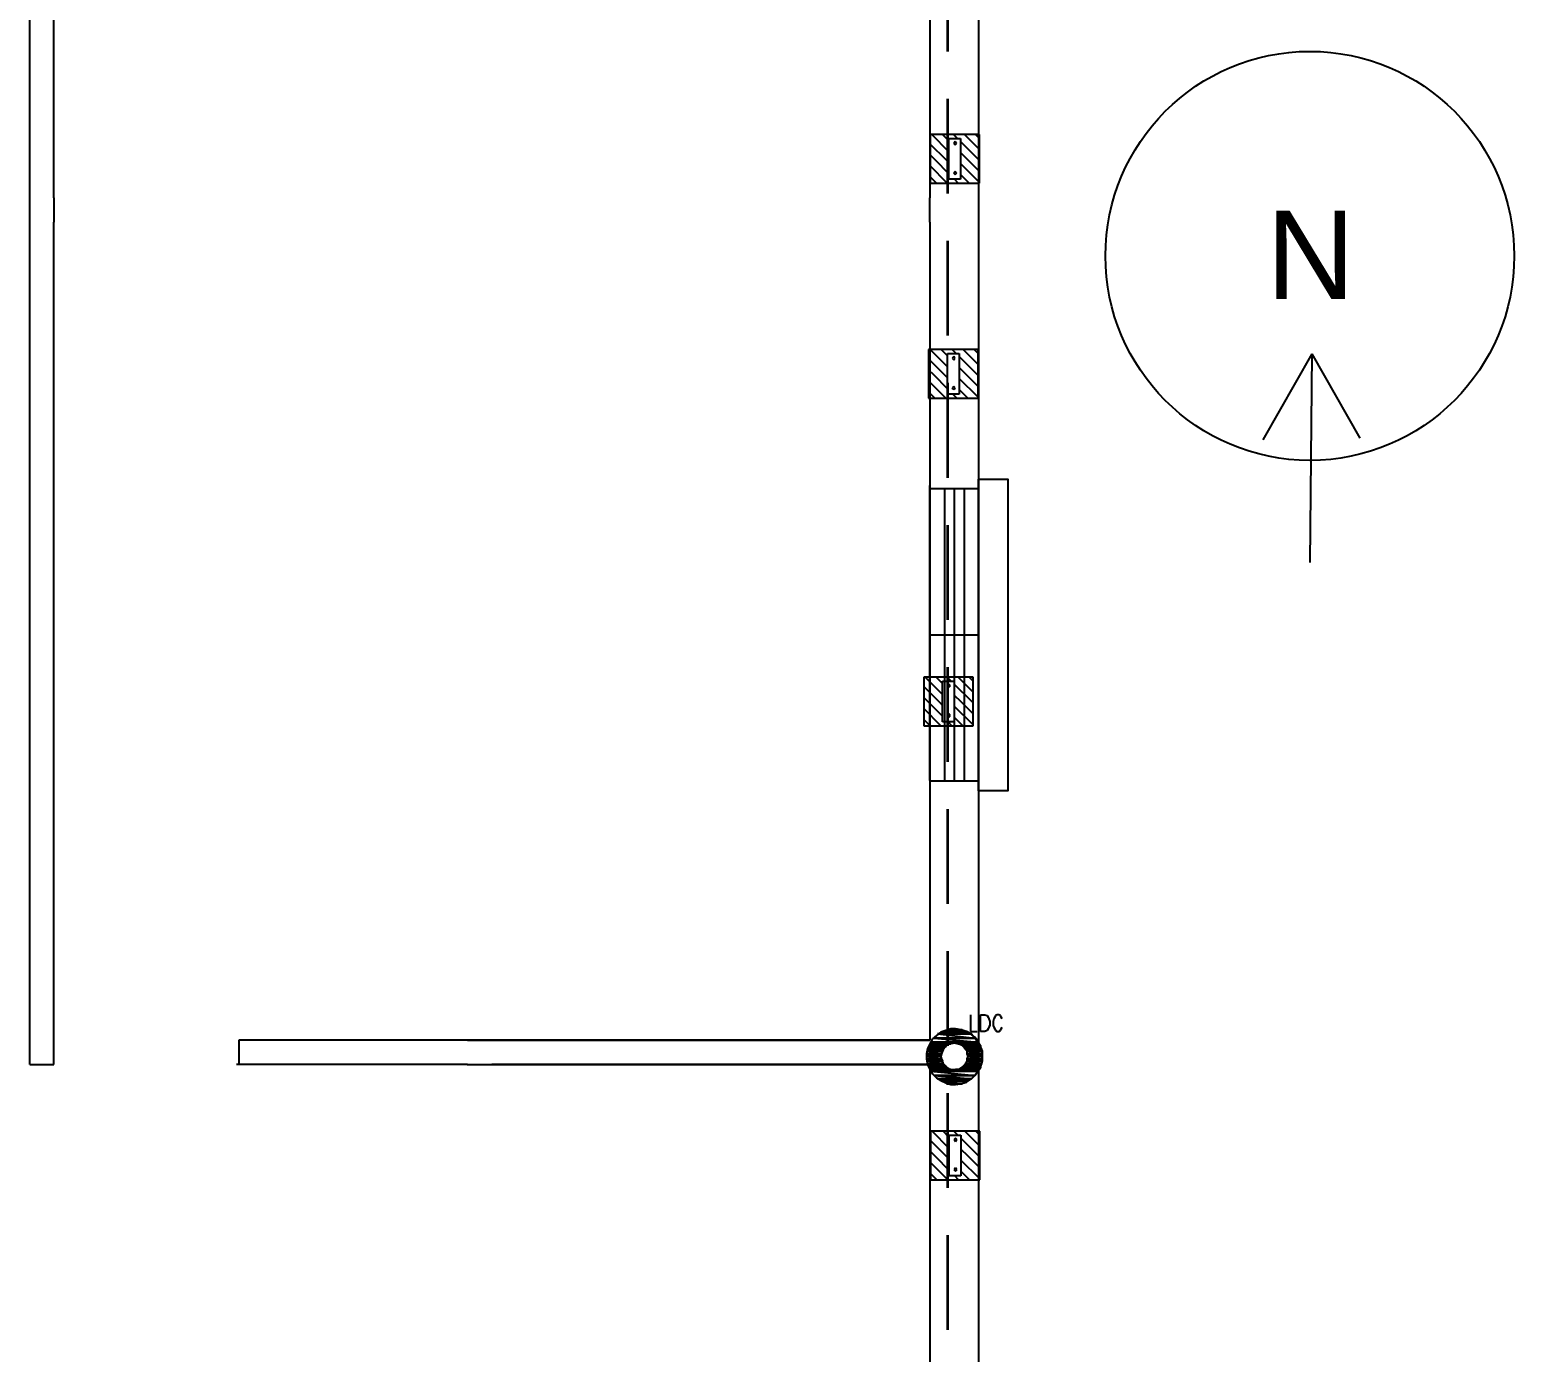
# Model space of a CAD drawing. Header units: inches. Extents: x 1052 to 8538, y 819 to 5894.
# Drawn here: x 5276.3 to 5472.4, y 3018.6 to 3193.2 of the extents above; entities that cross this region are included whole.
import ezdxf

# ---------------------------------------------------------------- set-up
doc = ezdxf.new("R2010")
doc.units = ezdxf.units.IN
doc.header["$LTSCALE"] = 50
doc.header["$MEASUREMENT"] = 0
doc.linetypes.add('HIDDEN', pattern=[0.375, 0.25, -0.125])
doc.layers.add('line', color=5, linetype='HIDDEN', lineweight=35)
doc.styles.get("Standard").update_dxf_attribs({"font": 'arial.ttf'})

msp = doc.modelspace()

# ---------------------------------------------------------------- linework, layer by layer
at = {"lineweight": -2}
for p, q in [((5401.63, 3207.65), (5401.63, 2744.85)), ((5276.29, 3056.6), (5276.29, 3201.22)), ((5279.5, 3171.01), (5279.5, 3201.22)), ((5395.2, 3167.8), (5395.2, 3171.01)), ((5279.5, 3059.81), (5279.5, 3167.8)), ((5279.5, 3059.81), (5279.5, 3167.8)), ((5445.65, 3150.42), (5439.18, 3139.07)), ((5445.65, 3150.42), (5445.38, 3122.86)), ((5445.65, 3150.42), (5452, 3139.26)), ((5395.2, 3059.81), (5303.93, 3059.81)), ((5334.14, 3059.81), (5395.2, 3059.81)), ((5334.14, 3056.6), (5303.61, 3056.6)), ((5334.08, 3056.6), (5337.27, 3056.6)), ((5337.27, 3056.6), (5338.53, 3056.6)), ((5337.35, 3056.6), (5395.2, 3056.6)), ((5395.2, 3056.6), (5337.35, 3056.6))]:
    msp.add_line(p, q, dxfattribs=at)
at = {"color": 1}
for p, q in [((5395.22, 3179.36), (5395.22, 3172.94)), ((5401.73, 3179.36), (5395.22, 3179.36)), ((5401.73, 3172.94), (5401.73, 3179.36)), ((5395.22, 3172.94), (5401.73, 3172.94)), ((5395.03, 3150.97), (5395.03, 3144.56)), ((5401.55, 3150.97), (5395.03, 3150.97)), ((5401.55, 3144.56), (5401.55, 3150.97)), ((5395.03, 3144.56), (5401.55, 3144.56)), ((5394.39, 3107.72), (5394.39, 3101.31)), ((5400.9, 3107.72), (5394.39, 3107.72)), ((5400.9, 3101.31), (5400.9, 3107.72)), ((5394.39, 3101.31), (5400.9, 3101.31)), ((5400.56, 3063.15), (5400.56, 3060.96)), ((5401.88, 3060.96), (5401.88, 3063.15)), ((5401.88, 3063.15), (5402.43, 3063.15)), ((5402.43, 3063.15), (5402.76, 3063.04)), ((5402.76, 3063.04), (5402.87, 3062.82)), ((5403.86, 3063.04), (5403.75, 3062.82)), ((5404.07, 3063.15), (5403.86, 3063.04)), ((5404.29, 3063.15), (5404.07, 3063.15)), ((5404.51, 3063.04), (5404.29, 3063.15)), ((5404.62, 3062.82), (5404.51, 3063.04)), ((5397.28, 3061.07), (5396.62, 3060.85)), ((5397.94, 3061.29), (5397.28, 3061.07)), ((5399.47, 3061.18), (5397.38, 3061.18)), ((5397.38, 3061.18), (5400.13, 3060.96)), ((5397.38, 3061.18), (5399.47, 3061.18)), ((5398.59, 3061.29), (5397.94, 3061.29)), ((5398.04, 3061.29), (5399.47, 3061.18)), ((5398.04, 3061.29), (5398.81, 3061.29)), ((5399.25, 3061.18), (5398.59, 3061.29)), ((5398.81, 3061.29), (5399.47, 3061.18)), ((5400.02, 3060.96), (5399.25, 3061.18)), ((5399.47, 3061.18), (5400.13, 3060.96)), ((5402.76, 3061.07), (5402.43, 3060.96)), ((5402.87, 3061.29), (5402.76, 3061.07)), ((5402.87, 3062.82), (5402.98, 3062.6)), ((5402.98, 3061.51), (5402.87, 3061.29)), ((5402.98, 3062.6), (5403.09, 3062.28)), ((5403.09, 3061.73), (5402.98, 3061.51)), ((5403.09, 3062.28), (5403.09, 3061.73)), ((5403.63, 3062.6), (5403.53, 3062.28)), ((5403.53, 3062.28), (5403.53, 3061.73)), ((5403.53, 3061.73), (5403.63, 3061.51)), ((5403.75, 3062.82), (5403.63, 3062.6)), ((5403.63, 3061.51), (5403.75, 3061.29)), ((5403.75, 3061.29), (5403.86, 3061.07)), ((5403.86, 3061.07), (5404.07, 3060.96)), ((5404.29, 3060.96), (5404.51, 3061.07)), ((5404.51, 3061.07), (5404.62, 3061.29)), ((5404.73, 3062.6), (5404.62, 3062.82)), ((5404.62, 3061.29), (5404.73, 3061.51)), ((5395.19, 3059.32), (5394.86, 3058.66)), ((5397.61, 3059.21), (5395.08, 3059.21)), ((5395.08, 3059.21), (5397.38, 3059.1)), ((5395.08, 3059.21), (5397.61, 3059.21)), ((5395.52, 3059.97), (5395.19, 3059.32)), ((5401.66, 3059.42), (5395.19, 3059.42)), ((5395.19, 3059.42), (5397.94, 3059.32)), ((5395.19, 3059.42), (5398.26, 3059.42)), ((5397.94, 3059.32), (5395.19, 3059.32)), ((5395.19, 3059.32), (5397.61, 3059.21)), ((5395.19, 3059.32), (5397.94, 3059.32)), ((5401.55, 3059.53), (5395.3, 3059.53)), ((5395.3, 3059.53), (5401.66, 3059.42)), ((5395.3, 3059.53), (5401.55, 3059.53)), ((5396.07, 3060.41), (5395.52, 3059.97)), ((5401.11, 3060.08), (5395.74, 3060.08)), ((5395.74, 3060.08), (5401.55, 3059.53)), ((5395.74, 3060.08), (5401.11, 3060.08)), ((5396.62, 3060.85), (5396.07, 3060.41)), ((5400.68, 3060.63), (5396.18, 3060.63)), ((5396.18, 3060.63), (5401.11, 3060.08)), ((5396.18, 3060.63), (5400.68, 3060.63)), ((5400.13, 3060.96), (5396.84, 3060.96)), ((5396.84, 3060.96), (5400.68, 3060.63)), ((5396.84, 3060.96), (5400.13, 3060.96)), ((5397.5, 3059.21), (5397.28, 3058.98)), ((5397.61, 3059.21), (5397.38, 3059.1)), ((5397.82, 3059.32), (5397.5, 3059.21)), ((5397.94, 3059.32), (5397.61, 3059.21)), ((5398.15, 3059.42), (5397.82, 3059.32)), ((5398.26, 3059.42), (5397.94, 3059.32)), ((5398.48, 3059.42), (5398.15, 3059.42)), ((5398.81, 3059.32), (5398.48, 3059.42)), ((5398.59, 3059.42), (5401.66, 3059.32)), ((5398.59, 3059.42), (5401.66, 3059.42)), ((5399.14, 3059.21), (5398.81, 3059.32)), ((5401.66, 3059.32), (5398.92, 3059.32)), ((5398.92, 3059.32), (5401.77, 3059.21)), ((5398.92, 3059.32), (5401.66, 3059.32)), ((5399.47, 3059.1), (5399.14, 3059.21)), ((5401.77, 3059.21), (5399.25, 3059.21)), ((5399.25, 3059.21), (5401.88, 3059.1)), ((5399.25, 3059.21), (5401.77, 3059.21)), ((5400.56, 3060.63), (5400.02, 3060.96)), ((5400.13, 3060.96), (5400.68, 3060.63)), ((5400.56, 3060.96), (5401.44, 3060.96)), ((5401.11, 3060.19), (5400.56, 3060.63)), ((5400.68, 3060.63), (5401.11, 3060.08)), ((5401.55, 3059.65), (5401.11, 3060.19)), ((5401.11, 3060.08), (5401.55, 3059.53)), ((5401.88, 3058.98), (5401.55, 3059.65)), ((5401.55, 3059.53), (5401.66, 3059.42)), ((5401.66, 3059.42), (5401.66, 3059.32)), ((5401.66, 3059.32), (5401.77, 3059.21)), ((5401.77, 3059.21), (5401.88, 3059.1)), ((5402.43, 3060.96), (5401.88, 3060.96)), ((5404.07, 3060.96), (5404.29, 3060.96)), ((5394.86, 3058.66), (5394.76, 3058)), ((5396.73, 3058), (5394.76, 3058)), ((5394.76, 3058), (5396.62, 3057.67)), ((5394.76, 3058), (5396.73, 3058)), ((5394.76, 3058), (5394.76, 3057.34)), ((5396.62, 3057.67), (5394.76, 3057.67)), ((5394.76, 3057.67), (5396.73, 3057.34)), ((5394.76, 3057.67), (5396.62, 3057.67)), ((5396.73, 3057.34), (5394.76, 3057.34)), ((5394.76, 3057.34), (5396.84, 3057.01)), ((5394.76, 3057.34), (5396.73, 3057.34)), ((5394.76, 3057.34), (5394.86, 3056.58)), ((5396.95, 3058.55), (5394.86, 3058.55)), ((5394.86, 3058.55), (5396.84, 3058.33)), ((5394.86, 3058.55), (5396.95, 3058.55)), ((5396.84, 3058.33), (5394.86, 3058.33)), ((5394.86, 3058.33), (5396.84, 3058.33)), ((5394.86, 3058.33), (5396.73, 3058)), ((5394.86, 3058.33), (5396.84, 3058.33)), ((5397.28, 3058.98), (5394.97, 3058.98)), ((5394.97, 3058.98), (5397.17, 3058.88)), ((5394.97, 3058.98), (5397.28, 3058.98)), ((5397.17, 3058.88), (5394.97, 3058.88)), ((5394.97, 3058.88), (5396.95, 3058.55)), ((5394.97, 3058.88), (5397.17, 3058.88)), ((5397.38, 3059.1), (5395.08, 3059.1)), ((5395.08, 3059.1), (5397.28, 3058.98)), ((5395.08, 3059.1), (5397.38, 3059.1)), ((5396.73, 3058.11), (5396.62, 3057.78)), ((5396.73, 3058), (5396.62, 3057.67)), ((5396.62, 3057.78), (5396.62, 3057.45)), ((5396.62, 3057.67), (5396.73, 3057.34)), ((5396.62, 3057.45), (5396.73, 3057.12)), ((5396.84, 3058.44), (5396.73, 3058.11)), ((5396.84, 3058.33), (5396.73, 3058)), ((5396.73, 3057.34), (5396.84, 3057.01)), ((5397.06, 3058.77), (5396.84, 3058.44)), ((5396.95, 3058.55), (5396.84, 3058.33)), ((5397.17, 3058.88), (5396.95, 3058.55)), ((5397.28, 3058.98), (5397.06, 3058.77)), ((5397.28, 3058.98), (5397.17, 3058.88)), ((5397.38, 3059.1), (5397.28, 3058.98)), ((5401.88, 3059.1), (5399.47, 3059.1)), ((5399.47, 3059.1), (5401.88, 3058.98)), ((5399.47, 3059.1), (5401.88, 3059.1)), ((5399.69, 3058.88), (5399.47, 3059.1)), ((5401.88, 3058.98), (5399.58, 3058.98)), ((5399.58, 3058.98), (5401.88, 3058.88)), ((5399.58, 3058.98), (5401.88, 3058.98)), ((5399.91, 3058.55), (5399.69, 3058.88)), ((5401.88, 3058.88), (5399.8, 3058.88)), ((5399.8, 3058.88), (5401.99, 3058.55)), ((5399.8, 3058.88), (5401.88, 3058.88)), ((5401.99, 3058.55), (5399.91, 3058.55)), ((5399.91, 3058.55), (5402.1, 3058.33)), ((5399.91, 3058.55), (5401.99, 3058.55)), ((5400.13, 3058.33), (5399.91, 3058.55)), ((5402.1, 3058.33), (5400.02, 3058.33)), ((5400.02, 3058.33), (5402.1, 3058.33)), ((5400.02, 3058.33), (5402.1, 3058.33)), ((5402.1, 3058.33), (5400.13, 3058.33)), ((5400.13, 3058.33), (5402.1, 3058)), ((5400.13, 3058.33), (5402.1, 3058.33)), ((5400.13, 3058), (5400.13, 3058.33)), ((5402.1, 3058), (5400.13, 3058)), ((5400.13, 3058), (5402.1, 3057.67)), ((5400.13, 3058), (5402.1, 3058)), ((5400.24, 3057.67), (5400.13, 3058)), ((5400.13, 3057.34), (5400.24, 3057.67)), ((5402.1, 3057.34), (5400.13, 3057.34)), ((5400.13, 3057.34), (5402.1, 3057.01)), ((5400.13, 3057.34), (5402.1, 3057.34)), ((5400.13, 3057.01), (5400.13, 3057.34)), ((5402.1, 3057.67), (5400.24, 3057.67)), ((5400.24, 3057.67), (5402.1, 3057.34)), ((5400.24, 3057.67), (5402.1, 3057.67)), ((5401.88, 3059.1), (5401.88, 3058.98)), ((5401.88, 3058.98), (5401.88, 3058.88)), ((5402.1, 3058.33), (5401.88, 3058.98)), ((5401.88, 3058.88), (5401.99, 3058.55)), ((5401.99, 3058.55), (5402.1, 3058.33)), ((5402.1, 3058.33), (5402.1, 3058)), ((5402.1, 3057.67), (5402.1, 3058.33)), ((5402.1, 3058), (5402.1, 3057.67)), ((5402.1, 3057.67), (5402.1, 3057.34)), ((5402.1, 3056.9), (5402.1, 3057.67)), ((5402.1, 3057.34), (5402.1, 3057.01)), ((5396.84, 3057.01), (5394.86, 3057.01)), ((5394.86, 3057.01), (5396.84, 3057.01)), ((5394.86, 3057.01), (5396.95, 3056.68)), ((5394.86, 3057.01), (5396.84, 3057.01)), ((5396.95, 3056.68), (5394.86, 3056.68)), ((5394.86, 3056.68), (5397.17, 3056.46)), ((5394.86, 3056.68), (5396.95, 3056.68)), ((5394.86, 3056.58), (5395.19, 3055.92)), ((5397.17, 3056.46), (5394.97, 3056.46)), ((5394.97, 3056.46), (5397.28, 3056.35)), ((5394.97, 3056.46), (5397.17, 3056.46)), ((5397.28, 3056.35), (5394.97, 3056.35)), ((5394.97, 3056.35), (5397.38, 3056.24)), ((5394.97, 3056.35), (5397.28, 3056.35)), ((5397.38, 3056.24), (5395.08, 3056.24)), ((5395.08, 3056.24), (5397.61, 3056.03)), ((5395.08, 3056.24), (5397.38, 3056.24)), ((5397.61, 3056.03), (5395.08, 3056.03)), ((5395.08, 3056.03), (5397.94, 3055.92)), ((5395.08, 3056.03), (5397.61, 3056.03)), ((5397.94, 3055.92), (5395.19, 3055.92)), ((5395.19, 3055.92), (5398.26, 3055.92)), ((5395.19, 3055.92), (5398.26, 3055.92)), ((5395.19, 3055.92), (5401.55, 3055.7)), ((5395.19, 3055.92), (5401.66, 3055.92)), ((5395.19, 3055.92), (5395.52, 3055.37)), ((5401.55, 3055.7), (5395.3, 3055.7)), ((5395.3, 3055.7), (5401.11, 3055.15)), ((5395.3, 3055.7), (5401.55, 3055.7)), ((5395.52, 3055.37), (5396.07, 3054.82)), ((5396.73, 3057.12), (5396.84, 3056.79)), ((5396.84, 3057.01), (5396.95, 3056.68)), ((5396.84, 3056.79), (5397.06, 3056.58)), ((5396.95, 3056.68), (5397.17, 3056.46)), ((5397.06, 3056.58), (5397.28, 3056.35)), ((5397.17, 3056.46), (5397.28, 3056.35)), ((5397.28, 3056.35), (5397.38, 3056.24)), ((5397.28, 3056.35), (5397.5, 3056.14)), ((5397.38, 3056.24), (5397.61, 3056.03)), ((5397.5, 3056.14), (5397.82, 3055.92)), ((5397.61, 3056.03), (5397.94, 3055.92)), ((5397.82, 3055.92), (5398.15, 3055.92)), ((5398.15, 3055.92), (5398.48, 3055.92)), ((5398.48, 3055.92), (5398.81, 3055.92)), ((5401.66, 3055.92), (5398.59, 3055.92)), ((5398.81, 3055.92), (5399.14, 3056.03)), ((5401.66, 3055.92), (5398.92, 3055.92)), ((5398.92, 3055.92), (5401.66, 3055.92)), ((5398.92, 3055.92), (5401.66, 3055.92)), ((5399.14, 3056.03), (5399.47, 3056.24)), ((5401.77, 3056.03), (5399.25, 3056.03)), ((5399.25, 3056.03), (5401.66, 3055.92)), ((5399.25, 3056.03), (5401.77, 3056.03)), ((5399.47, 3056.24), (5399.69, 3056.46)), ((5401.88, 3056.24), (5399.47, 3056.24)), ((5399.47, 3056.24), (5401.77, 3056.03)), ((5399.47, 3056.24), (5401.88, 3056.24)), ((5401.88, 3056.35), (5399.58, 3056.35)), ((5399.58, 3056.35), (5401.88, 3056.24)), ((5399.58, 3056.35), (5401.88, 3056.35)), ((5399.69, 3056.46), (5399.91, 3056.68)), ((5401.88, 3056.46), (5399.8, 3056.46)), ((5399.8, 3056.46), (5401.88, 3056.35)), ((5399.8, 3056.46), (5401.88, 3056.46)), ((5399.91, 3056.68), (5400.13, 3057.01)), ((5401.99, 3056.68), (5399.91, 3056.68)), ((5399.91, 3056.68), (5401.88, 3056.46)), ((5399.91, 3056.68), (5401.99, 3056.68)), ((5402.1, 3057.01), (5400.02, 3057.01)), ((5400.02, 3057.01), (5401.99, 3056.68)), ((5400.02, 3057.01), (5402.1, 3057.01)), ((5402.1, 3057.01), (5400.13, 3057.01)), ((5400.13, 3057.01), (5402.1, 3057.01)), ((5400.13, 3057.01), (5402.1, 3057.01)), ((5401.55, 3055.7), (5401.11, 3055.15)), ((5401.11, 3055.15), (5401.55, 3055.7)), ((5401.55, 3055.7), (5401.88, 3056.24)), ((5401.66, 3055.92), (5401.55, 3055.7)), ((5401.77, 3056.03), (5401.66, 3055.92)), ((5401.88, 3056.24), (5401.77, 3056.03)), ((5401.88, 3056.24), (5402.1, 3056.9)), ((5401.99, 3056.68), (5401.88, 3056.46)), ((5401.88, 3056.46), (5401.88, 3056.35)), ((5401.88, 3056.35), (5401.88, 3056.24)), ((5402.1, 3057.01), (5401.99, 3056.68)), ((5401.11, 3055.15), (5395.74, 3055.15)), ((5395.74, 3055.15), (5400.68, 3054.71)), ((5395.74, 3055.15), (5401.11, 3055.15)), ((5396.07, 3054.82), (5396.62, 3054.49)), ((5400.68, 3054.71), (5396.18, 3054.71)), ((5396.18, 3054.71), (5400.13, 3054.38)), ((5396.18, 3054.71), (5400.68, 3054.71)), ((5396.62, 3054.49), (5397.28, 3054.16)), ((5400.13, 3054.38), (5396.84, 3054.38)), ((5396.84, 3054.38), (5399.47, 3054.05)), ((5396.84, 3054.38), (5400.13, 3054.38)), ((5397.28, 3054.16), (5397.94, 3053.94)), ((5399.47, 3054.05), (5397.38, 3054.05)), ((5397.38, 3054.05), (5398.81, 3053.94)), ((5397.38, 3054.05), (5399.47, 3054.05)), ((5397.94, 3053.94), (5398.59, 3053.94)), ((5398.81, 3053.94), (5398.04, 3053.94)), ((5398.59, 3053.94), (5399.25, 3054.05)), ((5399.47, 3054.05), (5398.81, 3053.94)), ((5399.25, 3054.05), (5400.02, 3054.27)), ((5400.13, 3054.38), (5399.47, 3054.05)), ((5400.02, 3054.27), (5400.56, 3054.6)), ((5400.68, 3054.71), (5400.13, 3054.38)), ((5400.56, 3054.6), (5401.11, 3055.15)), ((5401.11, 3055.15), (5400.68, 3054.71)), ((5395.27, 3047.78), (5395.27, 3041.37)), ((5401.79, 3047.78), (5395.27, 3047.78)), ((5401.79, 3041.37), (5401.79, 3047.78)), ((5395.27, 3041.37), (5401.79, 3041.37))]:
    msp.add_line(p, q, dxfattribs=at)
at = {"color": 9}
for p, q in [((5397.7, 3177.08), (5395.43, 3179.36)), ((5397.7, 3178.53), (5396.87, 3179.36)), ((5397.7, 3173.46), (5397.7, 3178.84)), ((5397.7, 3178.84), (5399.25, 3178.84)), ((5398.84, 3178.84), (5398.32, 3179.36)), ((5399.25, 3178.84), (5399.25, 3173.46)), ((5401.73, 3177.39), (5399.77, 3179.36)), ((5401.73, 3178.84), (5401.22, 3179.36)), ((5395.22, 3178.11), (5397.29, 3176.05)), ((5398.43, 3178.32), (5398.32, 3178.22)), ((5398.32, 3178.22), (5398.43, 3178.11)), ((5398.53, 3178.43), (5398.43, 3178.32)), ((5398.43, 3178.11), (5398.53, 3178.01)), ((5398.63, 3178.32), (5398.53, 3178.43)), ((5398.53, 3178.01), (5398.63, 3178.11)), ((5398.74, 3178.22), (5398.63, 3178.32)), ((5398.63, 3178.11), (5398.74, 3178.22)), ((5401.63, 3176.05), (5399.25, 3178.43)), ((5400.18, 3176.05), (5399.25, 3176.98)), ((5395.22, 3176.67), (5395.84, 3176.05)), ((5397.49, 3172.94), (5395.22, 3175.22)), ((5395.84, 3176.05), (5397.7, 3174.19)), ((5397.29, 3176.05), (5397.7, 3175.63)), ((5401.73, 3173.05), (5399.25, 3175.53)), ((5401.73, 3174.5), (5400.18, 3176.05)), ((5401.73, 3175.94), (5401.63, 3176.05)), ((5396.05, 3172.94), (5395.22, 3173.77)), ((5399.25, 3173.46), (5397.7, 3173.46)), ((5398.43, 3174.4), (5398.32, 3174.29)), ((5398.32, 3174.29), (5398.43, 3174.19)), ((5398.53, 3174.5), (5398.43, 3174.4)), ((5398.43, 3174.19), (5398.53, 3174.08)), ((5398.94, 3172.94), (5398.43, 3173.46)), ((5398.63, 3174.4), (5398.53, 3174.5)), ((5398.53, 3174.08), (5398.63, 3174.19)), ((5398.74, 3174.29), (5398.63, 3174.4)), ((5398.63, 3174.19), (5398.74, 3174.29)), ((5400.39, 3172.94), (5399.25, 3174.08)), ((5395.03, 3149.73), (5397.1, 3147.67)), ((5397.52, 3148.7), (5395.24, 3150.97)), ((5397.52, 3150.15), (5396.69, 3150.97)), ((5397.52, 3145.08), (5397.52, 3150.45)), ((5397.52, 3150.45), (5399.07, 3150.45)), ((5398.66, 3150.45), (5398.14, 3150.97)), ((5398.24, 3149.94), (5398.14, 3149.84)), ((5398.14, 3149.84), (5398.24, 3149.73)), ((5398.34, 3150.04), (5398.24, 3149.94)), ((5398.24, 3149.73), (5398.34, 3149.63)), ((5398.45, 3149.94), (5398.34, 3150.04)), ((5398.34, 3149.63), (5398.45, 3149.73)), ((5398.55, 3149.84), (5398.45, 3149.94)), ((5398.45, 3149.73), (5398.55, 3149.84)), ((5399.07, 3150.45), (5399.07, 3145.08)), ((5401.44, 3147.67), (5399.07, 3150.04)), ((5401.55, 3149.01), (5399.58, 3150.97)), ((5401.55, 3150.45), (5401.03, 3150.97)), ((5395.03, 3148.28), (5395.66, 3147.67)), ((5395.66, 3147.67), (5397.52, 3145.8)), ((5397.1, 3147.67), (5397.52, 3147.25)), ((5400, 3147.67), (5399.07, 3148.6)), ((5401.55, 3146.11), (5400, 3147.67)), ((5401.55, 3147.56), (5401.44, 3147.67)), ((5397.31, 3144.56), (5395.03, 3146.84)), ((5395.86, 3144.56), (5395.03, 3145.39)), ((5398.24, 3146.01), (5398.14, 3145.91)), ((5398.14, 3145.91), (5398.24, 3145.8)), ((5398.34, 3146.11), (5398.24, 3146.01)), ((5398.24, 3145.8), (5398.34, 3145.7)), ((5398.45, 3146.01), (5398.34, 3146.11)), ((5398.34, 3145.7), (5398.45, 3145.8)), ((5398.55, 3145.91), (5398.45, 3146.01)), ((5398.45, 3145.8), (5398.55, 3145.91)), ((5401.55, 3144.67), (5399.07, 3147.15)), ((5400.2, 3144.56), (5399.07, 3145.7)), ((5399.07, 3145.08), (5397.52, 3145.08)), ((5398.76, 3144.56), (5398.24, 3145.08)), ((5394.39, 3106.48), (5396.45, 3104.42)), ((5396.87, 3105.45), (5394.59, 3107.72)), ((5396.87, 3106.9), (5396.04, 3107.72)), ((5396.87, 3101.83), (5396.87, 3107.21)), ((5396.87, 3107.21), (5398.42, 3107.21)), ((5398.01, 3107.21), (5397.49, 3107.72)), ((5397.59, 3106.69), (5397.49, 3106.59)), ((5397.49, 3106.59), (5397.59, 3106.48)), ((5397.69, 3106.8), (5397.59, 3106.69)), ((5397.59, 3106.48), (5397.69, 3106.38)), ((5397.8, 3106.69), (5397.69, 3106.8)), ((5397.69, 3106.38), (5397.8, 3106.48)), ((5397.9, 3106.59), (5397.8, 3106.69)), ((5397.8, 3106.48), (5397.9, 3106.59)), ((5398.42, 3107.21), (5398.42, 3101.83)), ((5400.8, 3104.42), (5398.42, 3106.8)), ((5400.9, 3105.76), (5398.94, 3107.72)), ((5400.9, 3107.21), (5400.38, 3107.72)), ((5394.39, 3105.04), (5395.01, 3104.42)), ((5395.01, 3104.42), (5396.87, 3102.56)), ((5396.45, 3104.42), (5396.87, 3104)), ((5399.35, 3104.42), (5398.42, 3105.35)), ((5400.9, 3102.86), (5399.35, 3104.42)), ((5400.9, 3104.31), (5400.8, 3104.42)), ((5396.66, 3101.31), (5394.39, 3103.59)), ((5397.59, 3102.76), (5397.49, 3102.66)), ((5397.49, 3102.66), (5397.59, 3102.56)), ((5397.69, 3102.86), (5397.59, 3102.76)), ((5397.59, 3102.56), (5397.69, 3102.45)), ((5397.8, 3102.76), (5397.69, 3102.86)), ((5397.69, 3102.45), (5397.8, 3102.56)), ((5397.9, 3102.66), (5397.8, 3102.76)), ((5397.8, 3102.56), (5397.9, 3102.66)), ((5400.9, 3101.42), (5398.42, 3103.9)), ((5399.56, 3101.31), (5398.42, 3102.45)), ((5395.21, 3101.31), (5394.39, 3102.14)), ((5398.42, 3101.83), (5396.87, 3101.83)), ((5398.11, 3101.31), (5397.59, 3101.83)), ((5397.76, 3045.51), (5395.48, 3047.78)), ((5397.76, 3046.95), (5396.93, 3047.78)), ((5398.89, 3047.26), (5398.37, 3047.78)), ((5401.79, 3045.82), (5399.82, 3047.78)), ((5401.79, 3047.26), (5401.27, 3047.78)), ((5395.27, 3046.54), (5397.34, 3044.47)), ((5397.76, 3041.89), (5397.76, 3047.26)), ((5397.76, 3047.26), (5399.3, 3047.26)), ((5398.48, 3046.75), (5398.37, 3046.64)), ((5398.37, 3046.64), (5398.48, 3046.54)), ((5398.58, 3046.85), (5398.48, 3046.75)), ((5398.48, 3046.54), (5398.58, 3046.44)), ((5398.68, 3046.75), (5398.58, 3046.85)), ((5398.58, 3046.44), (5398.68, 3046.54)), ((5398.79, 3046.64), (5398.68, 3046.75)), ((5398.68, 3046.54), (5398.79, 3046.64)), ((5399.3, 3047.26), (5399.3, 3041.89)), ((5401.68, 3044.47), (5399.3, 3046.85)), ((5400.23, 3044.47), (5399.3, 3045.41)), ((5395.27, 3045.09), (5395.89, 3044.47)), ((5397.55, 3041.37), (5395.27, 3043.65)), ((5395.89, 3044.47), (5397.76, 3042.61)), ((5397.34, 3044.47), (5397.76, 3044.06)), ((5401.79, 3041.48), (5399.3, 3043.96)), ((5401.79, 3042.92), (5400.23, 3044.47)), ((5401.79, 3044.37), (5401.68, 3044.47)), ((5396.1, 3041.37), (5395.27, 3042.2)), ((5399.3, 3041.89), (5397.76, 3041.89)), ((5398.48, 3042.82), (5398.37, 3042.72)), ((5398.37, 3042.72), (5398.48, 3042.61)), ((5398.58, 3042.92), (5398.48, 3042.82)), ((5398.48, 3042.61), (5398.58, 3042.51)), ((5398.99, 3041.37), (5398.48, 3041.89)), ((5398.68, 3042.82), (5398.58, 3042.92)), ((5398.58, 3042.51), (5398.68, 3042.61)), ((5398.79, 3042.72), (5398.68, 3042.82)), ((5398.68, 3042.61), (5398.79, 3042.72)), ((5400.44, 3041.37), (5399.3, 3042.51))]:
    msp.add_line(p, q, dxfattribs=at)
for p, q in [((5279.5, 3171.01), (5279.5, 3167.8)), ((5279.48, 3056.6), (5279.5, 3059.81)), ((5303.93, 3059.81), (5303.93, 3056.6)), ((5276.29, 3056.6), (5279.48, 3056.6))]:
    msp.add_line(p, q)
at = {"color": 4}
for p, q in [((5395.12, 3133.04), (5395.12, 3094.08)), ((5401.63, 3132.59), (5395.2, 3132.59)), ((5395.2, 3132.59), (5395.2, 3094.02)), ((5401.63, 3094.02), (5401.63, 3132.59)), ((5395.2, 3094.02), (5401.63, 3094.02))]:
    msp.add_line(p, q, dxfattribs=at)
at = {"color": 5}
for p, q in [((5397.13, 3132.59), (5397.13, 3094.02)), ((5398.42, 3132.59), (5398.42, 3094.02)), ((5399.7, 3132.59), (5399.7, 3094.02)), ((5395.2, 3113.3), (5401.63, 3113.3))]:
    msp.add_line(p, q, dxfattribs=at)
at = {"lineweight": -2}
for points in [[(5340.57, 3201.22), (5395.2, 3201.22), (5395.2, 3171.01)], [(5395.2, 3167.8), (5395.2, 3059.81)], [(5395.2, 3056.6), (5395.2, 2907.47)]]:
    msp.add_lwpolyline(points, dxfattribs=at)
at = {"color": 5}
msp.add_lwpolyline([(5401.63, 3132.59), (5401.63, 3133.87), (5405.49, 3133.87), (5405.49, 3094.02), (5405.49, 3092.73), (5401.63, 3092.73), (5401.63, 3094.02)], dxfattribs=at)
at = {"lineweight": -2}
msp.add_circle((5445.38, 3163.34), 27, dxfattribs=at)
at = {"layer": 'line'}
msp.add_line((5397.51, 3202.81), (5397.51, 2847.55), dxfattribs=at)

# ---------------------------------------------------------------- texts
at = {"lineweight": -2, "insert": (5439.62, 3169.31), "char_height": 11.64, "attachment_point": 1}
msp.add_mtext_dynamic_manual_height_columns('N', width=22.3946, gutter_width=6.06, heights=[0], dxfattribs=at)

doc.saveas('drawing.dxf')
